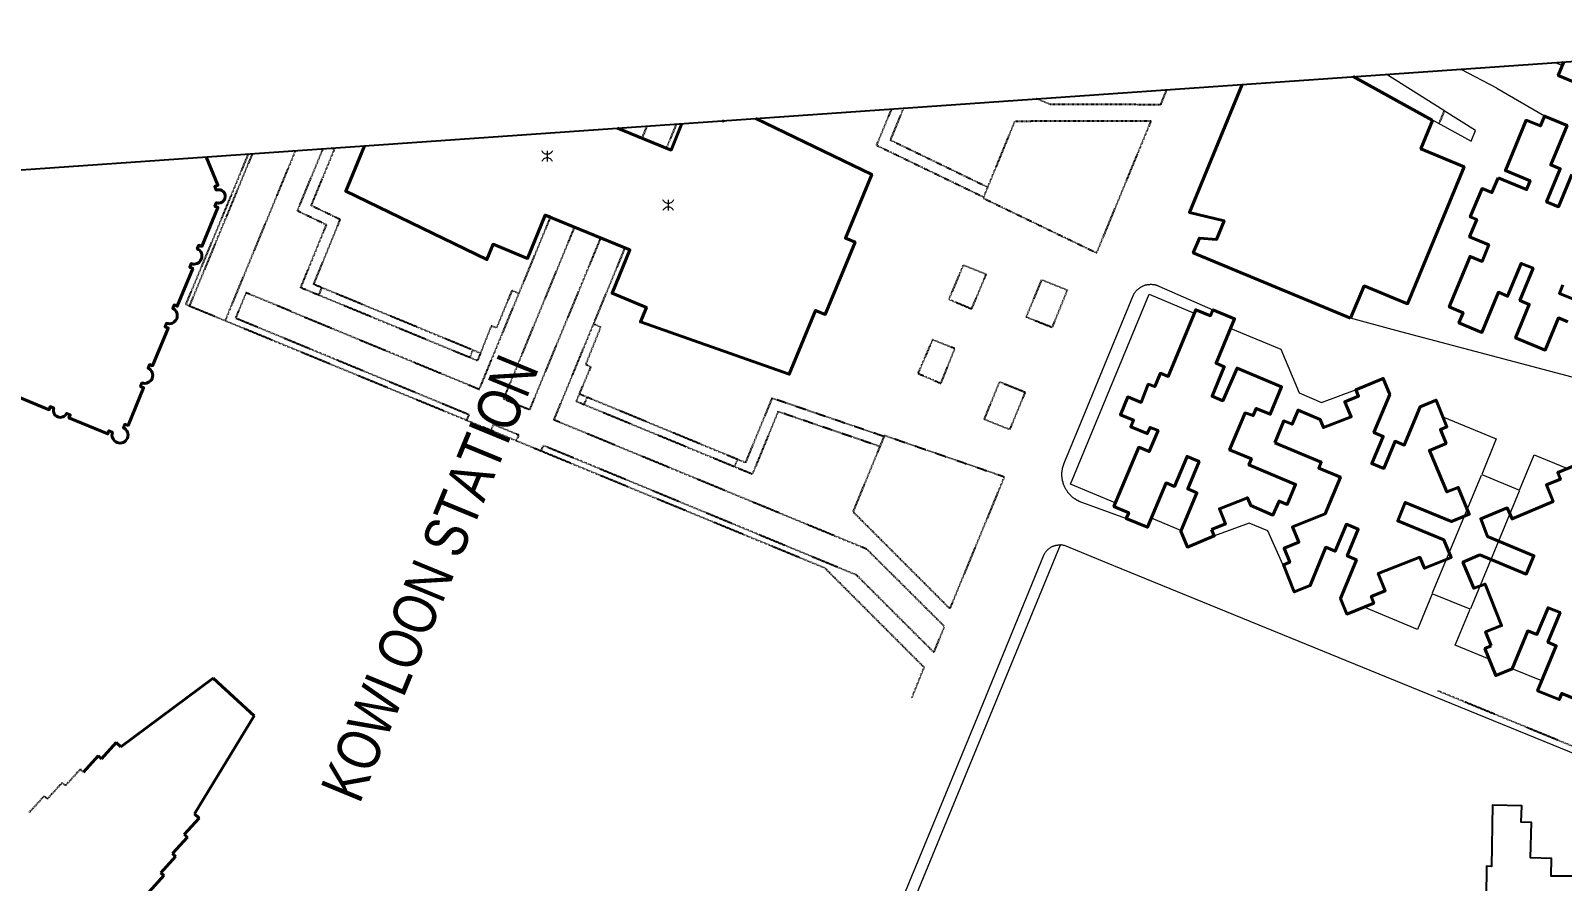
# Model space of a CAD drawing. Header units: millimetres. Extents: x 50357 to 985146, y 723188 to 1803594.
# Drawn here: x 829819.7 to 830104.5, y 820306.6 to 820464.9 of the extents above; entities that cross this region are included whole.
import ezdxf
from ezdxf.xclip import XClip

# ---------------------------------------------------------------- set-up
doc = ezdxf.new("R2010")
doc.units = ezdxf.units.MM
doc.header["$LTSCALE"] = 3
doc.header["$MEASUREMENT"] = 0
doc.linetypes.add('x-baseplan$0$DGN Style 2', pattern=[1.94727e-06, 0, -1.94727e-06])
doc.layers.get('Defpoints').update_dxf_attribs({"color": 32})
doc.layers.add('00_Xref', color=7, linetype='Continuous')
doc.layers.add('x-baseplan$0$AR-SITE-TXT_AR_BS_', color=1, linetype='Continuous')
doc.layers.add('x-baseplan$0$11NW24C$0$MISCPT-Y', color=7, linetype='Continuous', lineweight=0, true_color=0x6d6d6d)
doc.layers.add('x-baseplan$0$AR-ROAD_AR_BS_MI_', color=7, linetype='Continuous', true_color=0x6d6d6d)
doc.styles.add('x-baseplan$0$Style-Arial', font='arial.ttf')

# ---------------------------------------------------------------- blocks, each defined once
blk = doc.blocks.new('x-baseplan$0$11NW24C$0$MTEMIS_1')
at = {"layer": 'x-baseplan$0$11NW24C$0$MISCPT-Y', "color": 68, "linetype": 'Continuous', "lineweight": 0}
blk.add_line((0, 0.96), (0, -1.04), dxfattribs=at)
at = {"layer": 'x-baseplan$0$11NW24C$0$MISCPT-Y', "color": 68, "linetype": 'Continuous', "lineweight": 0, "extrusion": (0, 0, -1)}
blk.add_arc((0, 1.38), 1.08, 202.5934, 337.4066, dxfattribs=at)
at = {"layer": 'x-baseplan$0$11NW24C$0$MISCPT-Y', "color": 68, "linetype": 'Continuous', "lineweight": 0}
blk.add_arc((0, -1.46), 1.08, 22.5934, 157.4066, dxfattribs=at)
blk = doc.blocks.new('x-baseplan')
at = {"layer": 'x-baseplan$0$AR-ROAD_AR_BS_MI_', "lineweight": 40}
for p, q in [((834617.91, 818349.29), (834600.76, 818336.56)), ((834621.73, 818345.8), (834617.91, 818349.29)), ((834621.73, 818345.8), (834625.55, 818342.31)), ((834625.55, 818342.31), (834614.42, 818324.08)), ((834599.9, 818337.35), (834597.13, 818334.32)), ((834600.76, 818336.56), (834599.9, 818337.35)), ((834596.54, 818334.86), (834593.78, 818331.83)), ((834597.13, 818334.32), (834596.54, 818334.86)), ((834615.29, 818323.29), (834612.52, 818320.26)), ((834614.42, 818324.08), (834615.29, 818323.29)), ((834613.11, 818319.73), (834610.34, 818316.7)), ((834612.52, 818320.26), (834613.11, 818319.73)), ((834610.34, 818316.7), (834610.93, 818316.16)), ((834610.93, 818316.16), (834608.16, 818313.13)), ((834608.75, 818312.59), (834605.98, 818309.56)), ((834608.16, 818313.13), (834608.75, 818312.59))]:
    blk.add_line(p, q, dxfattribs=at)
at = {"layer": 'x-baseplan$0$AR-ROAD_AR_BS_MI_', "linetype": 'ByBlock', "lineweight": -2}
for p, q in [((834617.91, 818349.29), (834600.76, 818336.56)), ((834625.55, 818342.31), (834617.91, 818349.29)), ((834625.55, 818342.31), (834614.42, 818324.08)), ((834599.9, 818337.35), (834597.13, 818334.32)), ((834600.76, 818336.56), (834599.9, 818337.35)), ((834596.54, 818334.86), (834593.78, 818331.83)), ((834597.13, 818334.32), (834596.54, 818334.86)), ((834615.29, 818323.29), (834612.52, 818320.26)), ((834614.42, 818324.08), (834615.29, 818323.29)), ((834613.11, 818319.73), (834610.34, 818316.7)), ((834612.52, 818320.26), (834613.11, 818319.73)), ((834610.34, 818316.7), (834610.93, 818316.16)), ((834610.93, 818316.16), (834608.16, 818313.13)), ((834608.75, 818312.59), (834605.98, 818309.56)), ((834608.16, 818313.13), (834608.75, 818312.59))]:
    blk.add_line(p, q, dxfattribs=at)
at = {"layer": 'x-baseplan$0$AR-ROAD_AR_BS_MI_', "linetype": 'x-baseplan$0$DGN Style 2'}
for p, q in [((834593.19, 818332.36), (834590.42, 818329.33)), ((834593.19, 818332.36), (834590.42, 818329.33)), ((834593.78, 818331.83), (834593.19, 818332.36)), ((834593.78, 818331.83), (834593.19, 818332.36)), ((834589.83, 818329.87), (834587.06, 818326.84)), ((834589.83, 818329.87), (834587.06, 818326.84)), ((834590.42, 818329.33), (834589.83, 818329.87)), ((834590.42, 818329.33), (834589.83, 818329.87)), ((834586.47, 818327.38), (834583.71, 818324.35)), ((834586.47, 818327.38), (834583.71, 818324.35)), ((834587.06, 818326.84), (834586.47, 818327.38)), ((834587.06, 818326.84), (834586.47, 818327.38))]:
    blk.add_line(p, q, dxfattribs=at)
at = {"layer": 'x-baseplan$0$AR-ROAD_AR_BS_MI_', "flags": 128}
blk.add_lwpolyline([(834893.71, 818612.71), (834867.74, 818621.9, 0.032201), (834862.79, 818623.31), (834792.59, 818638.37, -0.026433), (834750.03, 818649.89), (834706.27, 818664.26, 0.136056), (834687.06, 818665.15, 0.221469), (834667.71, 818650.13), (834658.53, 818632.29), (834658.53, 818632.29, -0.00001), (834658.53, 818632.29), (834658.53, 818632.29), (834654.66, 818624.77, 0.021002), (834642.54, 818598.55), (834506.84, 818269.48)], format="xyb", dxfattribs=at)
at = {"layer": 'x-baseplan$0$AR-ROAD_AR_BS_MI_', "linetype": 'x-baseplan$0$DGN Style 2', "flags": 128}
for points in [[(834652.48, 818512.84), (834613.47, 818418.51)], [(834620.16, 818415.75), (834659.14, 818510.09)], [(834717.86, 818485.82), (834717.4, 818484.72), (834775.57, 818460.7), (834796.01, 818460.72), (834794.08, 818455.96), (834773.64, 818455.98), (834715.45, 818479.99), (834702.19, 818447.9), (834703.13, 818447.51)], [(834692.81, 818451.77), (834706.05, 818483.87), (834710.92, 818481.86), (834697.65, 818449.77), (834692.81, 818451.77)], [(834588.74, 818468.08), (834588.6, 818468.09), (834588.44, 818468.09), (834588.28, 818468.1), (834588.13, 818468.1), (834587.97, 818468.09), (834587.81, 818468.09), (834587.66, 818468.08), (834587.5, 818468.07), (834587.35, 818468.05), (834587.19, 818468.04), (834587.04, 818468.02), (834586.88, 818467.99), (834586.73, 818467.97), (834586.57, 818467.94), (834586.42, 818467.91), (834586.27, 818467.88), (834586.12, 818467.84), (834585.97, 818467.8), (834585.81, 818467.76), (834585.66, 818467.72), (834585.52, 818467.67), (834585.37, 818467.63), (834585.22, 818467.57), (834585.07, 818467.52), (834584.93, 818467.46), (834584.78, 818467.4), (834584.64, 818467.34), (834584.5, 818467.28), (834584.36, 818467.21), (834584.22, 818467.14), (834584.08, 818467.07), (834583.94, 818467), (834583.8, 818466.92), (834583.67, 818466.84), (834583.53, 818466.76), (834583.4, 818466.68), (834583.27, 818466.59), (834583.14, 818466.51), (834583.01, 818466.42), (834582.89, 818466.33), (834582.76, 818466.23), (834582.64, 818466.13), (834582.52, 818466.04), (834582.4, 818465.93), (834582.28, 818465.83), (834582.17, 818465.73), (834582.05, 818465.62), (834581.94, 818465.51), (834581.83, 818465.4), (834581.72, 818465.29), (834581.62, 818465.17), (834581.51, 818465.06), (834581.41, 818464.94), (834581.31, 818464.82), (834581.21, 818464.7), (834581.12, 818464.57), (834581.02, 818464.45), (834580.93, 818464.32), (834580.84, 818464.19), (834580.76, 818464.06), (834580.67, 818463.93), (834580.59, 818463.8), (834580.51, 818463.67), (834580.43, 818463.53), (834580.36, 818463.39), (834580.28, 818463.26), (834580.21, 818463.12), (834580.14, 818462.98), (834580.03, 818462.73), (834574.29, 818448.83), (834570.31, 818439.18), (834563.94, 818423.77), (834553.82, 818399.17), (834548.15, 818385.43)], [(834745.34, 818462.48), (834748.67, 818461.11), (834743.83, 818449.41), (834761.93, 818440.65)], [(834744.77, 818461.09), (834746.25, 818460.48), (834741.26, 818448.43), (834761.16, 818438.81)], [(834613.47, 818418.51), (834612.84, 818418.77), (834626.11, 818450.71), (834618.3, 818453.9)], [(834846.86, 818454.87), (834846.85, 818454.84), (834845.87, 818452.45), (834845.79, 818452.27)], [(834792.35, 818452.9), (834766.96, 818452.86), (834761.1, 818438.6), (834782.23, 818428.4), (834792.35, 818452.9)], [(834635.12, 818421.53), (834634.2, 818421.91), (834638.97, 818433.6), (834633.58, 818436.2), (834638.65, 818448.47)], [(834638.09, 818421.93), (834636.61, 818422.54), (834641.54, 818434.59), (834640.63, 818435.02), (834639.73, 818435.46), (834636.15, 818437.18), (834640.47, 818447.64), (834639.56, 818448.05)], [(834632.4, 818417.52), (834667.42, 818403.05), (834680.7, 818435.14), (834679.83, 818435.5)], [(834690, 818431.29), (834676.73, 818399.21), (834671.93, 818401.19), (834685.18, 818433.29), (834690, 818431.29)], [(834678.9, 818391.53), (834679.35, 818392.61), (834737.46, 818368.57), (834751.96, 818354.1), (834753.93, 818358.91), (834739.47, 818373.29), (834681.29, 818397.32), (834694.55, 818429.41), (834695.47, 818429.03)], [(834761.68, 818424.39), (834757.39, 818426.11), (834754.72, 818419.79), (834758.98, 818417.99), (834761.68, 818424.39)], [(834638.09, 818421.93), (834637.52, 818420.54), (834635.12, 818421.53)], [(834674.76, 818420.86), (834673.46, 818421.39), (834670.61, 818414.48), (834669.62, 818414.8), (834667.61, 818409.73), (834638.09, 818421.93)], [(834769.12, 818416.44), (834772.03, 818423.4), (834776.75, 818421.51), (834773.91, 818414.53), (834769.12, 818416.44)], [(834632.4, 818417.52), (834624.02, 818420.98), (834622.08, 818416.31), (834665.48, 818398.35), (834665.03, 818397.25)], [(834666.17, 818410.32), (834665.6, 818408.94), (834637.52, 818420.54)], [(834620.16, 818415.75), (834613.47, 818418.51)], [(834665.03, 818397.25), (834620.16, 818415.75)], [(834686.02, 818402.14), (834688.16, 818407.17), (834687.21, 818407.62), (834690, 818414.6), (834688.7, 818415.13)], [(834755.84, 818410.59), (834751.68, 818412.24), (834748.98, 818406), (834753.27, 818404.13), (834755.84, 818410.59)], [(834667.61, 818409.73), (834667.03, 818408.34), (834665.6, 818408.94)], [(834685.44, 818400.76), (834686.02, 818402.14)], [(834687.49, 818401.53), (834686.02, 818402.14)], [(834764.18, 818404.42), (834768.92, 818402.51), (834766.03, 818395.54), (834761.32, 818397.42), (834764.18, 818404.42)], [(834686.9, 818400.15), (834685.44, 818400.76)], [(834686.9, 818400.15), (834687.49, 818401.53)], [(834714.84, 818388.61), (834686.9, 818400.15)], [(834715.41, 818389.99), (834687.49, 818401.53)], [(834742.7, 818394.23), (834721.83, 818401.37), (834716.89, 818389.38), (834715.41, 818389.99)], [(834669.54, 818395.39), (834665.03, 818397.25)], [(834674.33, 818393.42), (834674.78, 818394.5), (834669.99, 818396.48), (834669.54, 818395.39)], [(834741.92, 818392.38), (834722.96, 818398.87), (834718.17, 818387.23), (834714.84, 818388.61)], [(834674.33, 818393.42), (834669.54, 818395.39)], [(834678.9, 818391.53), (834674.33, 818393.42)], [(834754.9, 818362.24), (834736.94, 818380.22), (834742.79, 818394.45), (834765.03, 818386.77), (834754.9, 818362.24)], [(834750.11, 818351.36), (834750.05, 818351.39), (834731.7, 818369.76), (834678.9, 818391.53)], [(834715.12, 818389.3), (834714.84, 818388.61)], [(834715.41, 818389.99), (834715.12, 818389.3)], [(834750.11, 818351.36), (834747.78, 818345.61)], [(834845.6, 818347.02), (834888.68, 818329.31)]]:
    blk.add_lwpolyline(points, dxfattribs=at)
at = {"layer": 'x-baseplan$0$AR-ROAD_AR_BS_MI_', "lineweight": 40, "flags": 128}
for points in [[(834871.98, 818459.8), (834868.05, 818461.4), (834871.46, 818469.72)], [(834869.89, 818476.86), (834867.82, 818471.82), (834866.09, 818472.52), (834863.2, 818465.44), (834860.31, 818463.96), (834858.16, 818469.27), (834859.36, 818469.74)], [(834685.45, 818467.53), (834657.88, 818477.03), (834652.99, 818465.17), (834651.2, 818465.91), (834645.65, 818452.46), (834647.45, 818451.72), (834642.56, 818439.86), (834668.81, 818427.16), (834669.98, 818430.01), (834676.37, 818427.38), (834679.68, 818435.42), (834695.4, 818428.94), (834692.11, 818420.9), (834698.49, 818418.25), (834697.37, 818415.56), (834725.06, 818405.84), (834729.95, 818417.7), (834731.75, 818416.96), (834737.29, 818430.4), (834735.5, 818431.14), (834740.39, 818443), (834713.97, 818455.78), (834712.79, 818452.92), (834706.38, 818455.57), (834703.06, 818447.51), (834687.34, 818454), (834690.66, 818462.05), (834684.28, 818464.68), (834685.45, 818467.53)], [(834829.4, 818416.23), (834800.19, 818428.41), (834801.32, 818431.16), (834804.51, 818430.9), (834805.92, 818434.39), (834799.46, 818435.92), (834811.41, 818464.89), (834819.72, 818461.39), (834821.56, 818465.8), (834844.62, 818453.06)], [(834856.86, 818442.37), (834862.16, 818440.17), (834862.81, 818441.81), (834858.22, 818443.72), (834862.09, 818453.08), (834864.73, 818452), (834865.5, 818453.84), (834869.69, 818452.12), (834866.67, 818444.77), (834868.42, 818444.04), (834865.89, 818437.87), (834868.08, 818436.97), (834870.58, 818442.97)], [(834868.94, 818422.47), (834868.27, 818420.87), (834871.49, 818419.52)], [(834869.86, 818415.56), (834868.08, 818416.29), (834865.63, 818410.33), (834860.11, 818412.6), (834862.67, 818418.81), (834860.92, 818419.55), (834863.38, 818425.55), (834861.19, 818426.45), (834858.64, 818420.33), (834856.92, 818421.07), (834853.85, 818413.61), (834849.6, 818415.38), (834850.37, 818417.27), (834847.78, 818418.34), (834851.65, 818427.75), (834853.9, 818426.8), (834855.15, 818429.87), (834851.57, 818431.36), (834852.91, 818434.6), (834851.71, 818435.1), (834853.88, 818440.36), (834855.72, 818439.6), (834856.86, 818442.37)], [(834844.66, 818452.99), (834842.53, 818447.76), (834850.54, 818444.42), (834840.05, 818418.93), (834831.97, 818422.27), (834829.4, 818416.23)], [(834803.6, 818376.96), (834806.2, 818378.04), (834805.04, 818380.81), (834810.26, 818382.86), (834810.87, 818381.4), (834814.99, 818379.64), (834816.13, 818382.24), (834817.67, 818381.62), (834819.2, 818385.35), (834810.54, 818388.98), (834811, 818390.09), (834806.95, 818391.79), (834809.82, 818398.63), (834811.3, 818398.13), (834811.91, 818399.46), (834814.49, 818398.38), (834816.62, 818403.46), (834808.34, 818406.96), (834805.67, 818400.9), (834803.68, 818401.75), (834805.96, 818407.21), (834804.44, 818407.87), (834807.86, 818416.15), (834803.81, 818417.78), (834803.37, 818416.71), (834800.64, 818417.83), (834795.52, 818405.43), (834794.06, 818406.02), (834793.03, 818403.55), (834791.82, 818403.97), (834790.48, 818400.59), (834788.01, 818401.6), (834786.62, 818398.31), (834789.08, 818397.27), (834788.55, 818396.08), (834791.63, 818394.79), (834792.16, 818395.95), (834793.63, 818395.36), (834791.98, 818391.44), (834790.06, 818392.25), (834785.43, 818381.21), (834788.17, 818380.06), (834787.72, 818378.99), (834791.66, 818377.37), (834795.13, 818385.61), (834796.69, 818384.97), (834799.02, 818390.56), (834801.25, 818389.62), (834799.15, 818384.49), (834800.85, 818383.76), (834797.87, 818376.67), (834799.09, 818373.68), (834804.1, 818375.77), (834803.6, 818376.96)], [(834815.34, 818393.09), (834817.01, 818397.16), (834818.56, 818396.52), (834819.67, 818399.16), (834823.79, 818397.41), (834824.39, 818395.9), (834829.57, 818397.92), (834828.36, 818400.72), (834830.92, 818401.76), (834830.42, 818402.96), (834835.49, 818405.04), (834836.71, 818402.09), (834833.77, 818395.02), (834835.5, 818394.28), (834833.39, 818389.23), (834835.6, 818388.33), (834837.72, 818393.36), (834839.42, 818392.65), (834842.37, 818399.74), (834845.33, 818401.01), (834847.35, 818396.06), (834846.16, 818395.55), (834847.21, 818392.98), (834844.1, 818391.65), (834847.35, 818383.93), (834849.45, 818384.77), (834851.5, 818379.79), (834848.21, 818378.42), (834839.61, 818381.98), (834838.21, 818378.56), (834846.79, 818375.01), (834848.17, 818371.75), (834843.2, 818369.76), (834842.31, 818371.81), (834834.6, 818368.8), (834835.89, 818365.56), (834833.29, 818364.49), (834833.76, 818363.28), (834828.77, 818361.23), (834827.57, 818364.14), (834830.52, 818371.31), (834828.81, 818372.03), (834830.88, 818377.01), (834828.68, 818377.93), (834826.57, 818372.92), (834824.85, 818373.67), (834821.93, 818366.53), (834818.97, 818365.34), (834816.94, 818370.39), (834818.12, 818370.86), (834817.08, 818373.48), (834819.84, 818374.61), (834818.63, 818377.43), (834824.72, 818379.89), (834827.55, 818386.67), (834823.51, 818388.37), (834823.97, 818389.47), (834815.34, 818393.09)], [(834855.6, 818355.29), (834854.55, 818357.93), (834857.53, 818359.1), (834854.44, 818366.81), (834852.34, 818366.03), (834850.33, 818370.91), (834853.49, 818372.24), (834862.11, 818368.65), (834863.54, 818372.08), (834854.92, 818375.66), (834853.64, 818378.95), (834858.57, 818380.97), (834859.48, 818378.91), (834867.09, 818382.19), (834865.87, 818385.25), (834868.46, 818386.31), (834867.97, 818387.53), (834872.93, 818389.59)], [(834871.47, 818345.36), (834868.7, 818346.46), (834868.24, 818345.33), (834864.23, 818346.96), (834867.69, 818355.34), (834866.13, 818356.01), (834868.39, 818361.5), (834866.17, 818362.39), (834864.08, 818357.43), (834862.39, 818358.09), (834859.48, 818351.02), (834856.44, 818349.8), (834854.42, 818354.82), (834855.6, 818355.29)]]:
    blk.add_lwpolyline(points, dxfattribs=at)
at = {"layer": 'x-baseplan$0$AR-ROAD_AR_BS_MI_', "lineweight": 0, "flags": 128}
for points in [[(834837.88, 818413.99), (834829.42, 818416.23), (834800.19, 818428.41), (834801.32, 818431.16), (834804.51, 818430.9), (834805.92, 818434.39), (834799.46, 818435.92), (834811.41, 818464.89), (834819.72, 818461.39), (834821.56, 818465.8), (834851.86, 818449.16), (834852.68, 818451.19), (834846.85, 818454.84), (834846.78, 818454.88), (834814.59, 818475.05), (834815.54, 818477.32), (834815.55, 818477.33), (834815.6, 818477.31), (834832.26, 818470.43), (834845.15, 818465.15), (834856.57, 818459.07)], [(834868.79, 818463.24), (834863.24, 818465.45)], [(834856.57, 818459.07), (834856.63, 818459.04), (834865.48, 818453.89)], [(834787.64, 818379.01), (834778.98, 818382.19), (834778.8, 818382.28), (834778.71, 818382.32), (834778.62, 818382.37), (834778.53, 818382.42), (834778.44, 818382.47), (834778.36, 818382.52), (834778.27, 818382.57), (834778.19, 818382.63), (834778.11, 818382.69), (834778.03, 818382.74), (834777.95, 818382.8), (834777.87, 818382.86), (834777.79, 818382.93), (834777.71, 818382.99), (834777.63, 818383.05), (834777.56, 818383.12), (834777.49, 818383.19), (834777.41, 818383.26), (834777.34, 818383.33), (834777.27, 818383.4), (834777.2, 818383.47), (834777.14, 818383.55), (834777.01, 818383.7), (834776.95, 818383.78), (834776.88, 818383.86), (834776.82, 818383.94), (834776.77, 818384.02), (834776.71, 818384.1), (834776.65, 818384.18), (834776.6, 818384.27), (834776.55, 818384.35), (834776.5, 818384.44), (834776.45, 818384.53), (834776.4, 818384.61), (834776.35, 818384.7), (834776.31, 818384.79), (834776.22, 818384.97), (834776.18, 818385.07), (834776.15, 818385.16), (834776.11, 818385.25), (834776.08, 818385.34), (834776.04, 818385.44), (834776.01, 818385.53), (834775.98, 818385.63), (834775.96, 818385.73), (834775.93, 818385.82), (834775.91, 818385.92), (834775.88, 818386.02), (834775.86, 818386.12), (834775.85, 818386.21), (834775.83, 818386.31), (834775.81, 818386.41), (834775.8, 818386.51), (834775.79, 818386.61), (834775.78, 818386.71), (834775.77, 818386.81), (834775.77, 818386.91), (834775.76, 818387.01), (834775.76, 818387.11), (834775.76, 818387.21), (834775.76, 818387.31), (834775.76, 818387.41), (834775.77, 818387.51), (834775.77, 818387.61), (834775.78, 818387.71), (834775.79, 818387.81), (834775.81, 818387.91), (834775.82, 818388.01), (834775.84, 818388.1), (834775.85, 818388.2), (834775.87, 818388.3), (834775.89, 818388.4), (834775.92, 818388.5), (834775.94, 818388.59), (834775.97, 818388.69), (834776, 818388.78), (834776.03, 818388.88), (834776.06, 818388.98), (834776.09, 818389.07), (834776.13, 818389.16), (834776.16, 818389.26), (834776.2, 818389.35), (834776.24, 818389.44), (834776.32, 818389.6), (834779.25, 818396.78), (834789.07, 818420.58), (834789.12, 818420.67), (834789.16, 818420.76), (834789.22, 818420.85), (834789.27, 818420.93), (834789.33, 818421.01), (834789.39, 818421.09), (834789.45, 818421.17), (834789.51, 818421.25), (834789.57, 818421.33), (834789.64, 818421.4), (834789.64, 818421.4), (834789.71, 818421.47), (834789.78, 818421.54), (834789.85, 818421.61), (834789.93, 818421.68), (834790.01, 818421.74), (834790.08, 818421.8), (834790.17, 818421.86), (834790.25, 818421.92), (834790.33, 818421.98), (834790.41, 818422.03), (834790.5, 818422.08), (834790.59, 818422.13), (834790.68, 818422.17), (834790.77, 818422.22), (834790.86, 818422.26), (834790.95, 818422.3), (834791.04, 818422.33), (834791.14, 818422.37), (834791.23, 818422.4), (834791.33, 818422.43), (834791.43, 818422.45), (834791.52, 818422.47), (834791.62, 818422.49), (834791.72, 818422.51), (834791.82, 818422.53), (834791.92, 818422.54), (834792.02, 818422.55), (834792.12, 818422.55), (834792.22, 818422.56), (834792.32, 818422.56), (834792.42, 818422.56), (834792.52, 818422.55), (834792.62, 818422.55), (834792.72, 818422.54), (834792.82, 818422.52), (834792.91, 818422.51), (834793.01, 818422.49), (834793.11, 818422.47), (834793.21, 818422.45), (834793.3, 818422.42), (834793.4, 818422.39), (834793.5, 818422.36), (834793.59, 818422.33), (834793.68, 818422.29), (834793.79, 818422.24), (834803.81, 818417.83)], [(834785.68, 818381.9), (834777.33, 818385.4), (834791.99, 818420.7), (834800.36, 818417.2)], [(834807.15, 818414.36), (834816.45, 818410.47), (834819.88, 818402.36), (834824.06, 818400.59), (834830.38, 818402.96)], [(834881.49, 818402.43), (834881.2, 818402.51), (834837.88, 818413.99)], [(834846.61, 818397.88), (834856.53, 818393.79), (834853.82, 818387.16), (834860.83, 818384.24), (834863.59, 818390.82), (834869.75, 818388.28)], [(834853.75, 818387.02), (834844.64, 818365.1)], [(834860.8, 818384.11), (834851.74, 818362.19)], [(834797.9, 818376.78), (834792.41, 818379.09)], [(834816.86, 818370.43), (834814.07, 818376.71), (834810.6, 818378.16), (834804.14, 818375.79)], [(834741.5, 818297.18), (834760.03, 818342.08), (834772.4, 818372.2), (834772.48, 818372.37), (834772.53, 818372.46), (834772.58, 818372.55), (834772.63, 818372.63), (834772.69, 818372.72), (834772.75, 818372.8), (834772.81, 818372.88), (834772.87, 818372.96), (834772.94, 818373.03), (834773, 818373.1), (834773.07, 818373.18), (834773.15, 818373.25), (834773.22, 818373.31), (834773.3, 818373.38), (834773.37, 818373.44), (834773.45, 818373.5), (834773.54, 818373.56), (834773.62, 818373.61), (834773.71, 818373.66), (834773.79, 818373.71), (834773.88, 818373.76), (834773.97, 818373.8), (834774.06, 818373.84), (834774.16, 818373.88), (834774.25, 818373.91), (834774.34, 818373.94), (834774.44, 818373.97), (834774.54, 818374), (834774.63, 818374.02), (834774.73, 818374.04), (834774.83, 818374.06), (834774.93, 818374.07), (834775.03, 818374.08), (834775.13, 818374.09), (834775.23, 818374.09), (834775.33, 818374.09), (834775.43, 818374.09), (834775.52, 818374.09)], [(834743.48, 818296.43), (834775.52, 818374.09)], [(834842.17, 818347.03), (834785.38, 818370.19), (834776.22, 818373.96), (834776.12, 818373.99), (834776.02, 818374.01), (834775.93, 818374.03), (834775.83, 818374.05), (834775.73, 818374.07), (834775.63, 818374.08), (834775.53, 818374.09), (834775.52, 818374.09)], [(834855.23, 818352.83), (834848.89, 818355.45), (834851.67, 818362.11), (834844.62, 818365.02), (834841.86, 818358.37), (834831.99, 818362.51)], [(834864.99, 818348.8), (834859.52, 818351.06)], [(834888.67, 818328.07), (834842.17, 818347.03)]]:
    blk.add_lwpolyline(points, dxfattribs=at)
at = {"layer": 'x-baseplan$0$AR-ROAD_AR_BS_MI_', "lineweight": 40, "flags": 128}
for points in [[(834620.13, 818439.1, -0.562349), (834618.48, 818437.73), (834618.48, 818437.73), (834618.48, 818437.73), (834618.22, 818437.08), (834618.79, 818436.84), (834615.8, 818429.59), (834615.22, 818429.82), (834614.96, 818429.17, -0.95119), (834613.81, 818426.4), (834613.55, 818425.76), (834614.12, 818425.52), (834611.23, 818418.49), (834610.65, 818418.73), (834610.38, 818418.08, -0.95119), (834609.24, 818415.31), (834608.97, 818414.66), (834609.55, 818414.42), (834606.65, 818407.4), (834606.08, 818407.64), (834605.81, 818406.99, -0.951194), (834604.67, 818404.22), (834604.4, 818403.57), (834604.98, 818403.33), (834602.08, 818396.3), (834601.5, 818396.54), (834601.23, 818395.89, -2.253125), (834599.18, 818395.04), (834598.53, 818395.31), (834598.29, 818394.73), (834591.08, 818397.7), (834591.32, 818398.28), (834590.67, 818398.55, -0.94388), (834588.27, 818399.54), (834587.62, 818399.8), (834587.38, 818399.23), (834579.99, 818402.28)], [(834573.6, 818428.76), (834589.58, 818467.52), (834597.42, 818464.29), (834596.2, 818461.33), (834600.2, 818459.68, -0.939411), (834602.41, 818458.77), (834611.29, 818455.11), (834611.29, 818455.11, -1.399777), (834612.9, 818453.5), (834612.9, 818453.5), (834613.17, 818452.86), (834613.75, 818453.1), (834618.79, 818440.98), (834618.21, 818440.74), (834618.48, 818440.09), (834618.48, 818440.09, -0.47009), (834620.13, 818439.1)]]:
    blk.add_lwpolyline(points, format="xyb", dxfattribs=at)
at = {"layer": 'x-baseplan$0$AR-ROAD_AR_BS_MI_', "lineweight": 13, "flags": 128}
blk.add_lwpolyline([(834844.62, 818453.06), (834844.68, 818453.03), (834844.66, 818452.99)], dxfattribs=at)
at = {"layer": 'x-baseplan$0$AR-ROAD_AR_BS_MI_', "flags": 128}
blk.add_lwpolyline([(834871.12, 818312.47), (834866.74, 818312.46), (834866.83, 818315.74), (834862.93, 818315.87), (834863.09, 818322.49), (834861.18, 818322.51), (834861.27, 818325.57), (834855.86, 818325.7), (834855.67, 818314.29), (834854.74, 818314.34), (834854.64, 818308.45)], dxfattribs=at)
at = {"layer": 'x-baseplan$0$AR-ROAD_AR_BS_MI_'}
blk.add_open_spline([(834888.67, 818328.07), (834888.67, 818328.07), (834888.38, 818295.02), (834888.09, 818261.08), (834887.79, 818227.14), (834887.77, 818226.21), (834887.39, 818225.25), (834886.99, 818224.24), (834886.62, 818223.27), (834886.56, 818223.2), (834885.66, 818222.6), (834884.73, 818221.98), (834883.83, 818221.38), (834883.6, 818221.34), (834873.62, 818220.65), (834860.55, 818219.75), (834847.67, 818218.85), (834832.74, 818217.87), (834820.68, 818217.06), (834808.61, 818216.26), (834808.2, 818216.25), (834798.22, 818216.56), (834787.81, 818216.89), (834777.59, 818217.2), (834777.1, 818217.21), (834775.31, 818216.98), (834773.48, 818216.75), (834771.72, 818216.53), (834771.67, 818216.57), (834771.65, 818217.37), (834771.62, 818218.22), (834771.59, 818219.03), (834771.54, 818219.08), (834771.15, 818219.1), (834770.77, 818219.1), (834770.24, 818219.14), (834766.91, 818218.61), (834763.59, 818218.12), (834759.9, 818217.56), (834759.34, 818217.48), (834757.06, 818217.04), (834755.22, 818216.7), (834753.38, 818216.35), (834752.97, 818216.31), (834747.8, 818215.98), (834742.49, 818215.64), (834737.49, 818215.32), (834737.08, 818215.32), (834727.35, 818215.76), (834717.06, 818216.22), (834707.04, 818216.66), (834706.37, 818216.7), (834702.63, 818217.25), (834698.89, 818217.77), (834694.28, 818218.46), (834693.27, 818218.56), (834689.61, 818219.49), (834686.87, 818220.14), (834684.14, 818220.82), (834684.08, 818220.78), (834683.57, 818218.82), (834683.06, 818216.8), (834682.55, 818214.84), (834682.49, 818214.79), (834674.56, 818214.66), (834653.52, 818214.34), (834632.08, 818214.06), (834618.51, 818213.88), (834618.05, 818213.82), (834618.03, 818213.65), (834618, 818213.42), (834617.98, 818213.24), (834617.82, 818213.19), (834613.22, 818213.05), (834605.57, 818212.81), (834598.07, 818212.57), (834593.33, 818212.44), (834591.66, 818212.34), (834586.27, 818212.36), (834582.17, 818212.43), (834578.07, 818212.46), (834577.53, 818212.45), (834575.78, 818212.32), (834573.51, 818212.16), (834571.4, 818211.99), (834569.3, 818211.95), (834567.2, 818211.89), (834565.09, 818211.82), (834563.03, 818211.87), (834561.1, 818211.9), (834559.17, 818211.94), (834558.44, 818211.97), (834556.69, 818212.09), (834554.41, 818212.24), (834552.49, 818212.35), (834550.26, 818212.61), (834548.34, 818212.82), (834546.42, 818213.04), (834546.04, 818213.1), (834544.33, 818213.47), (834542.11, 818213.97), (834540.07, 818214.39), (834537.99, 818214.98), (834536.23, 818215.47), (834534.48, 818215.95), (834534.18, 818216.06), (834531.88, 818217.03), (834529.57, 818217.99), (834526.79, 818219.19), (834526.15, 818219.4), (834524.11, 818220.67), (834522.54, 818221.6), (834520.97, 818222.55), (834520.78, 818222.7), (834518.57, 818224.61), (834516.3, 818226.59), (834514.14, 818228.46), (834514.03, 818228.58), (834512.46, 818230.83), (834510.83, 818233.15), (834509.25, 818235.41), (834509.16, 818235.58), (834507.94, 818238.42), (834506.7, 818241.32), (834505.5, 818244.13), (834505.47, 818244.26), (834505.02, 818248.14), (834504.57, 818252.11), (834504.12, 818256), (834504.12, 818256.16), (834504.55, 818259), (834504.99, 818261.97), (834505.42, 818264.87), (834505.47, 818265.08), (834506.07, 818266.74), (834506.74, 818268.64), (834507.38, 818270.45), (834507.71, 818271.28), (834510.81, 818278.82), (834513.92, 818286.34), (834518.06, 818296.29), (834527.72, 818319.82), (834537.44, 818343.33), (834549.6, 818372.98), (834553.98, 818383.5), (834558.35, 818394.02), (834561.15, 818400.86), (834563.36, 818406.32), (834570.45, 818423.49), (834576.15, 818437.21), (834581.85, 818450.94), (834588.29, 818466.58), (834593.9, 818480.2), (834600.86, 818497.09), (834602.22, 818500.34), (834615.38, 818532.02), (834628.73, 818564.17), (834642.08, 818596.31), (834643.97, 818600.83), (834646.95, 818607.73), (834649.99, 818614.77), (834652.67, 818620.99), (834652.77, 818621.19), (834655.26, 818624.79), (834657.83, 818628.52), (834660.35, 818632.18), (834660.46, 818632.37), (834661.2, 818634.18), (834662.01, 818636.16), (834662.8, 818638.07), (834662.83, 818638.27), (834662.72, 818638.31), (834662.61, 818638.35), (834662.48, 818638.47), (834662.38, 818638.56), (834662.27, 818638.65), (834662.23, 818638.82), (834662.17, 818638.94), (834662.17, 818639.21), (834662.24, 818639.35), (834662.28, 818639.57), (834662.61, 818640.2), (834664.31, 818643.54), (834666, 818646.8), (834667.62, 818649.98), (834668.74, 818652.08), (834672.43, 818657.41), (834679.25, 818662.86), (834689.32, 818666.08), (834699.26, 818666.01), (834703.97, 818665), (834706.28, 818664.24), (834706.38, 818664.21), (834720.68, 818659.51), (834735.2, 818654.75), (834749.72, 818649.99), (834750.46, 818649.77), (834764.35, 818646.01), (834778.54, 818642.17), (834792.3, 818638.45), (834793.08, 818638.26), (834813.72, 818633.83), (834837.12, 818628.81), (834860.03, 818623.89), (834862.95, 818623.26), (834864.32, 818622.87), (834865.7, 818622.47), (834867.68, 818621.93), (834869.37, 818621.31), (834878.22, 818618.2), (834886.4, 818615.29), (834893.62, 818612.74), (834893.74, 818612.67), (834894.7, 818611.31), (834895.7, 818609.91), (834896.66, 818608.56), (834896.69, 818608.41), (834896.75, 818599.58), (834896.81, 818590.17), (834896.87, 818580.87), (834896.87, 818579.94), (834896.6, 818569.4), (834896.33, 818558.87), (834896.04, 818547.2), (834895.7, 818538.64), (834895.25, 818528.31), (834894.88, 818519.48), (834894.77, 818517.11), (834894.52, 818512.75), (834894.25, 818508.4), (834893.34, 818492.11), (834892.64, 818479.56), (834891.8, 818465.26), (834891.63, 818462.14), (834891.44, 818459.01), (834891.36, 818456.64), (834890.86, 818443.35), (834890.36, 818429.22), (834889.89, 818416.09), (834889.85, 818414.41), (834889.56, 818393.82), (834889.26, 818373.23), (834889.01, 818353.47), (834889.01, 818353.47), (834888.95, 818349.44), (834888.88, 818342.73), (834888.77, 818336.02), (834888.76, 818331.58), (834888.71, 818329.82), (834888.67, 818328.07)], degree=3, knots=[0, 0, 0, 0, 0.033626, 0.067252, 0.069059, 0.069059, 0.069159, 0.071165, 0.071265, 0.071265, 0.071365, 0.073454, 0.073554, 0.073554, 0.073946, 0.093905, 0.100212, 0.100212, 0.124359, 0.12481, 0.12481, 0.125198, 0.145138, 0.146001, 0.146001, 0.14614, 0.149655, 0.149755, 0.149755, 0.149855, 0.151388, 0.151488, 0.151488, 0.151588, 0.152273, 0.152273, 0.152659, 0.159122, 0.159122, 0.160257, 0.160257, 0.163847, 0.164067, 0.164067, 0.164693, 0.174606, 0.174891, 0.174891, 0.175442, 0.194717, 0.195845, 0.195845, 0.196093, 0.203524, 0.203524, 0.20558, 0.20558, 0.211212, 0.211312, 0.211312, 0.211412, 0.215437, 0.215537, 0.215537, 0.215637, 0.23167, 0.258354, 0.25928, 0.25928, 0.25938, 0.259643, 0.259743, 0.259743, 0.260069, 0.269095, 0.27533, 0.27533, 0.278736, 0.278736, 0.286307, 0.287076, 0.287076, 0.287405, 0.290642, 0.291712, 0.291712, 0.294921, 0.295991, 0.295991, 0.299128, 0.299913, 0.299913, 0.300626, 0.303478, 0.304548, 0.304548, 0.308056, 0.30847, 0.30847, 0.308847, 0.312039, 0.313089, 0.313089, 0.316441, 0.316791, 0.316791, 0.31708, 0.321883, 0.321883, 0.32324, 0.32324, 0.32677, 0.326959, 0.326959, 0.32727, 0.332908, 0.333079, 0.333079, 0.333241, 0.338666, 0.338853, 0.338853, 0.339061, 0.345144, 0.34527, 0.34527, 0.345429, 0.353216, 0.353397, 0.353397, 0.353533, 0.359245, 0.359506, 0.359506, 0.359681, 0.363106, 0.36359, 0.36359, 0.364938, 0.380162, 0.380162, 0.386865, 0.431922, 0.431922, 0.452068, 0.455112, 0.455112, 0.467096, 0.467096, 0.492906, 0.497337, 0.497337, 0.527321, 0.527321, 0.534488, 0.534488, 0.597137, 0.605306, 0.605306, 0.607105, 0.620617, 0.620897, 0.620897, 0.621063, 0.629811, 0.630109, 0.630109, 0.63025, 0.634084, 0.634464, 0.634464, 0.634564, 0.634698, 0.634698, 0.634914, 0.634986, 0.634986, 0.63525, 0.63525, 0.635553, 0.635553, 0.635699, 0.63699, 0.643184, 0.643184, 0.644248, 0.64803, 0.656298, 0.663294, 0.669382, 0.674106, 0.674106, 0.67432, 0.67432, 0.704737, 0.705406, 0.705406, 0.706314, 0.734691, 0.735311, 0.735311, 0.736322, 0.778271, 0.784004, 0.784004, 0.784347, 0.786914, 0.786914, 0.788526, 0.790585, 0.805999, 0.806183, 0.806183, 0.806283, 0.809571, 0.809671, 0.809671, 0.80989, 0.827641, 0.828812, 0.828812, 0.829545, 0.850248, 0.850248, 0.853304, 0.867687, 0.871282, 0.871282, 0.872523, 0.880156, 0.880156, 0.905731, 0.905731, 0.909295, 0.912095, 0.912095, 0.914131, 0.939148, 0.940871, 0.940871, 0.942563, 0.982771, 0.982771, 0.982771, 0.982771, 0.990968, 0.996432, 0.996432, 1, 1, 1, 1], dxfattribs=at)
at = {"color": 0, "linetype": 'ByBlock', "lineweight": -2, "rotation": 0.001393381134554157}
for p in [(834680.02, 818446.44), (834702.54, 818437.3)]:
    blk.add_blockref('x-baseplan$0$11NW24C$0$MTEMIS_1', p, dxfattribs=at)
at = {"layer": 'x-baseplan$0$AR-SITE-TXT_AR_BS_', "style": 'x-baseplan$0$Style-Arial', "width": 0.8}
blk.add_text('KOWLOON STATION', height=8, rotation=67.6177, dxfattribs=at).set_placement((834645.13, 818325.75))

msp = doc.modelspace()

# ---------------------------------------------------------------- linework, layer by layer
at = {"layer": 'Defpoints'}
msp.add_lwpolyline([(829438.2749, 820412.4564), (830142.5028, 820461.6873), (830191.8829, 819755.3265), (829487.6549, 819706.0955)], close=True, dxfattribs=at)

# ---------------------------------------------------------------- block references
at = {"layer": '00_Xref'}
ref = msp.add_blockref('x-baseplan', (-4764.2896, 1995.1308), dxfattribs=at)
XClip(ref).set_block_clipping_path([(834202.5645048908, 818417.3256012732), (834906.7924435089, 818466.5565350093), (834956.1724833156, 817760.1956963469), (834251.9445446975, 817710.9647626108)])

doc.saveas('drawing.dxf')
